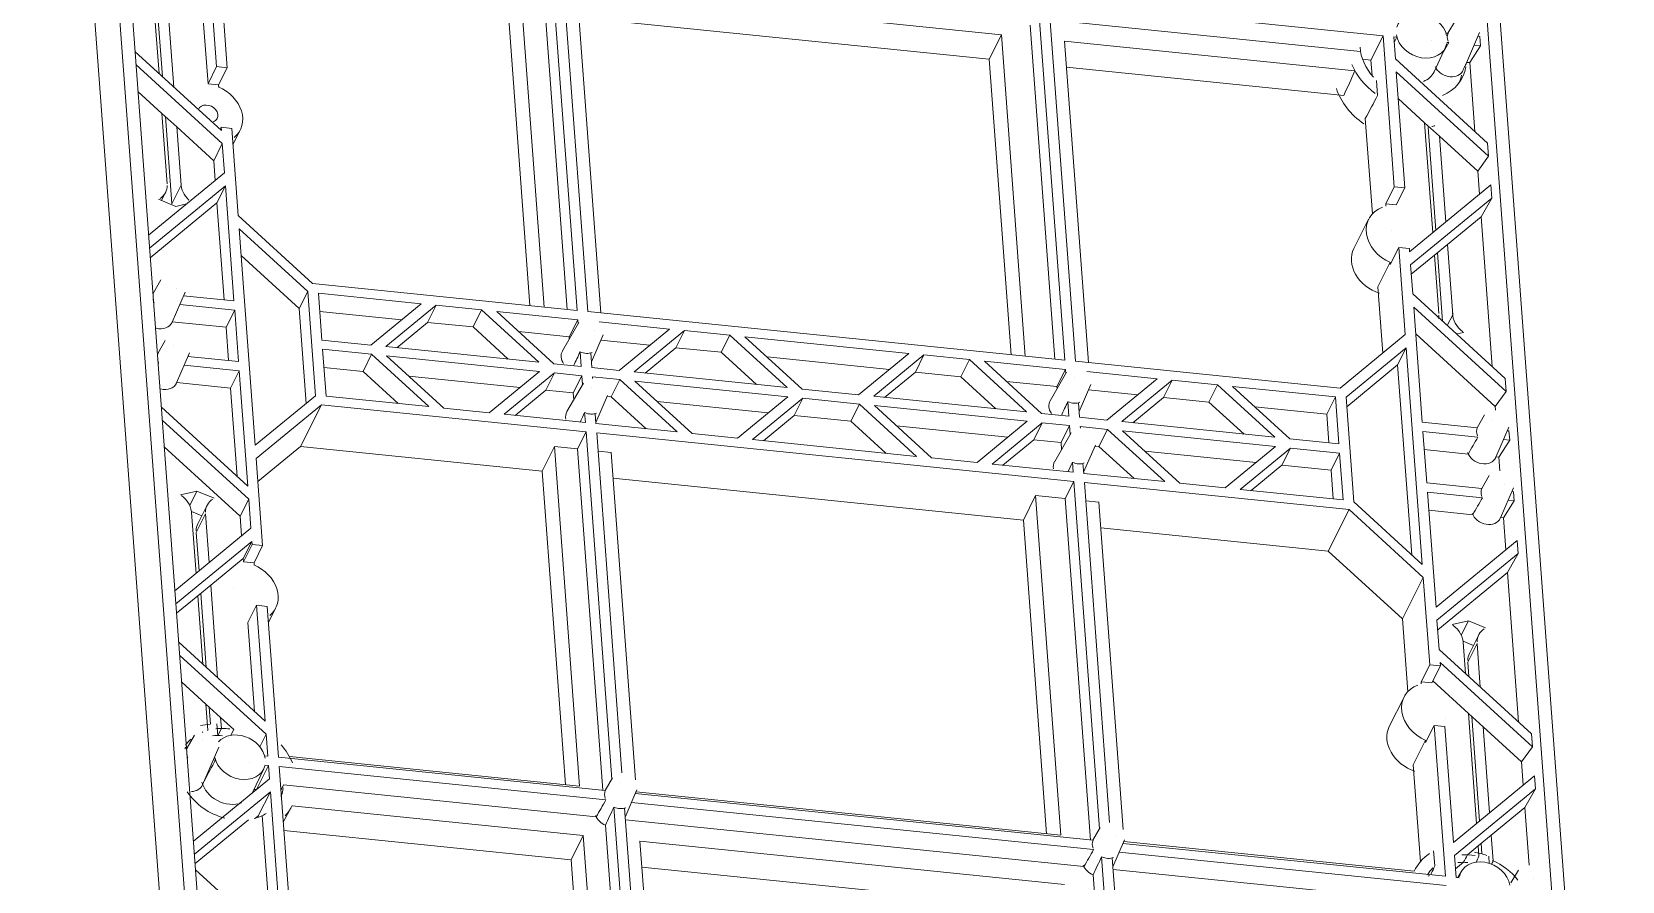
# Model space of a CAD drawing. Extents: x 4116 to 5931, y -3683 to -1260.
# Drawn here: x 4971.9 to 5147.3, y -2390.6 to -2296.9 of the extents above; entities that cross this region are included whole.
import ezdxf

# ---------------------------------------------------------------- set-up
doc = ezdxf.new("R2010")
doc.units = 0
doc.header["$MEASUREMENT"] = 0
doc.layers.add('2', color=7, linetype='Continuous', true_color=0xffffff)

msp = doc.modelspace()

# ---------------------------------------------------------------- linework, layer by layer
at = {"layer": '2', "color": 7, "linetype": 'Continuous', "lineweight": 13}
for p, q in [((4993.929, -2461.745), (4974.102, -2194.253)), ((4995.277, -2460.637), (4975.636, -2195.655)), ((4991.621, -2467.436), (4971.925, -2201.7)), ((5147.336, -2477.389), (5127.51, -2209.897)), ((5145.802, -2475.987), (5126.162, -2211.005)), ((4992.247, -2284.26), (4993.48, -2300.902)), ((4991.361, -2287.998), (4992.308, -2300.783)), ((5032.063, -2327.672), (5029.177, -2288.736)), ((5033.235, -2327.791), (5030.349, -2288.856)), ((4991.36, -2302.668), (4990.412, -2289.884)), ((5028.237, -2290.732), (5030.967, -2327.559)), ((5025.804, -2291.857), (5028.431, -2327.301)), ((5032.047, -2292.494), (5034.675, -2327.938)), ((5032.047, -2292.494), (5078.877, -2297.269)), ((4985.957, -2301.543), (4985.398, -2294.006)), ((4985.723, -2293.74), (4986.326, -2301.881)), ((4986.836, -2292.824), (4987.593, -2303.038)), ((5085.857, -2333.157), (5082.971, -2294.222)), ((5087.028, -2333.277), (5084.143, -2294.342)), ((5084.911, -2293.71), (5120.967, -2297.386)), ((5024.449, -2294.551), (5026.865, -2327.142)), ((5032.259, -2295.348), (5077.522, -2299.963)), ((5118.478, -2299.115), (5084.238, -2295.624)), ((5128.938, -2295.688), (5128.121, -2297.103)), ((5077.522, -2299.963), (5078.877, -2297.269)), ((5078.877, -2297.269), (5081.504, -2332.713)), ((5082.031, -2296.218), (5084.76, -2333.045)), ((5119.626, -2300.054), (5120.967, -2297.386)), ((5122.2, -2314.028), (5120.967, -2297.386)), ((5122.318, -2299.92), (5122.139, -2297.506)), ((5122.139, -2297.506), (5122.486, -2297.541)), ((5128.129, -2297.104), (5127.899, -2297.08)), ((5130.18, -2300.354), (5131.615, -2297.034)), ((5131.626, -2297.46), (5131.439, -2297.441)), ((5131.626, -2297.46), (5131.702, -2298.481)), ((4983.305, -2299.119), (4992.83, -2307.825)), ((5085.841, -2297.979), (5088.468, -2333.424)), ((5085.841, -2297.979), (5117.857, -2301.244)), ((5126.587, -2301.355), (5127.851, -2298.65)), ((5128.011, -2298.105), (5128.205, -2298.125)), ((5131.702, -2298.481), (5130.518, -2300.343)), ((5131.02, -2298.412), (5131.702, -2298.481)), ((4992.937, -2309.269), (4983.412, -2300.563)), ((4991.36, -2302.668), (4992.308, -2300.783)), ((4992.308, -2300.783), (4993.48, -2300.902)), ((4993.48, -2300.902), (4992.532, -2302.788)), ((5077.522, -2299.963), (5079.938, -2332.554)), ((5086.053, -2300.833), (5116.641, -2303.952)), ((5119.626, -2300.054), (5118.702, -2299.96)), ((5119.626, -2300.054), (5119.753, -2301.77)), ((5132.498, -2309.224), (5122.318, -2299.92)), ((5123.372, -2314.148), (5122.425, -2301.363)), ((5122.425, -2301.363), (5132.605, -2310.668)), ((5130.518, -2300.343), (5130.199, -2300.311)), ((5130.518, -2300.343), (5131.081, -2307.929)), ((4992.532, -2302.788), (4991.36, -2302.668)), ((4992.532, -2302.788), (4992.55, -2303.032)), ((5120.243, -2302.298), (5120.366, -2303.955)), ((4983.631, -2303.515), (4986.283, -2305.939)), ((5125.546, -2306.969), (5122.644, -2304.316)), ((4986.283, -2305.939), (4987.919, -2307.435)), ((4986.858, -2313.695), (4986.283, -2305.939)), ((4986.652, -2306.276), (4987.365, -2315.899)), ((5119.001, -2306.513), (5119.78, -2317.018)), ((4987.919, -2307.435), (4991.989, -2311.155)), ((4987.919, -2307.435), (4988.395, -2313.851)), ((4992.804, -2307.476), (4992.692, -2307.699)), ((4993.976, -2307.596), (4992.804, -2307.476)), ((4992.804, -2307.476), (4992.83, -2307.825)), ((4993.976, -2307.596), (4994.69, -2317.218)), ((4994.109, -2309.384), (4994.913, -2307.785)), ((5127.183, -2308.464), (5125.546, -2306.969)), ((5126.445, -2319.093), (5125.546, -2306.969)), ((5125.929, -2307.484), (5126.769, -2318.827)), ((4992.937, -2309.269), (4991.989, -2311.155)), ((4992.937, -2309.269), (4993.176, -2312.492)), ((5131.406, -2312.325), (5127.183, -2308.464)), ((5127.183, -2308.464), (5127.883, -2317.911)), ((5132.498, -2309.224), (5132.605, -2310.668)), ((4992.151, -2313.335), (4991.989, -2311.155)), ((5132.605, -2310.668), (5131.406, -2312.325)), ((4984.806, -2319.373), (4993.176, -2312.492)), ((5131.406, -2312.325), (5131.594, -2314.86)), ((4993.283, -2313.935), (4984.913, -2320.817)), ((4987.805, -2316.192), (4985.915, -2315.418)), ((4986.223, -2315.544), (4986.676, -2314.643)), ((4988.395, -2313.851), (4987.365, -2315.899)), ((4993.283, -2313.935), (4992.335, -2315.821)), ((4993.283, -2313.935), (4994.224, -2326.628)), ((5121.252, -2315.914), (5122.2, -2314.028)), ((5122.2, -2314.028), (5123.372, -2314.148)), ((5123.372, -2314.148), (5122.424, -2316.034)), ((5132.84, -2313.836), (5123.894, -2321.191)), ((5124.001, -2322.634), (5132.947, -2315.28)), ((5132.947, -2315.28), (5131.779, -2317.347)), ((5132.84, -2313.836), (5132.947, -2315.28)), ((4984.99, -2321.859), (4992.335, -2315.821)), ((4988.993, -2315.931), (4987.805, -2316.192)), ((4993.128, -2326.516), (4992.335, -2315.821)), ((5122.424, -2316.034), (5121.252, -2315.914)), ((5121.27, -2316.159), (5121.252, -2315.914)), ((5002.87, -2324.695), (4994.69, -2317.218)), ((4994.797, -2318.661), (4996.567, -2342.548)), ((4994.797, -2318.661), (5002.354, -2325.568)), ((5119.367, -2317.611), (5117.742, -2320.844)), ((5131.779, -2317.347), (5128.067, -2320.398)), ((5131.779, -2317.347), (5133.003, -2333.866)), ((5128.067, -2320.398), (5126.629, -2321.58)), ((5128.067, -2320.398), (5128.642, -2328.153)), ((5001.405, -2327.454), (4995.015, -2321.614)), ((5121.73, -2322.364), (5120.375, -2325.058)), ((5121.748, -2322.608), (5121.73, -2322.364)), ((5122.697, -2320.722), (5121.748, -2322.608)), ((5123.868, -2320.841), (5122.697, -2320.722)), ((5123.41, -2330.344), (5122.697, -2320.722)), ((5123.894, -2321.191), (5123.868, -2320.841)), ((5126.629, -2321.58), (5124.079, -2323.677)), ((5127.105, -2327.997), (5126.629, -2321.58)), ((5126.954, -2321.313), (5127.512, -2328.847)), ((5124.24, -2325.857), (5124.001, -2322.634)), ((4985.276, -2325.716), (4985.343, -2325.723)), ((4986.152, -2324.307), (4985.335, -2325.722)), ((4987.394, -2328.973), (4988.829, -2325.653)), ((5002.354, -2325.568), (5001.405, -2327.454)), ((5003.208, -2337.089), (5002.354, -2325.568)), ((5002.87, -2324.695), (5032.063, -2327.672)), ((5003.532, -2325.775), (5003.915, -2330.938)), ((5003.532, -2325.775), (5014.874, -2326.932)), ((5120.375, -2325.058), (5120.919, -2332.392)), ((5134.421, -2335.162), (5124.24, -2325.857)), ((4985.419, -2326.743), (4985.352, -2326.736)), ((4994.3, -2327.649), (4988.234, -2327.03)), ((4988.653, -2326.06), (4994.224, -2326.628)), ((4994.3, -2327.649), (4993.351, -2329.535)), ((4994.3, -2327.649), (4994.72, -2333.322)), ((5001.405, -2327.454), (5002.182, -2337.932)), ((5009.33, -2331.49), (5014.874, -2326.932)), ((5016.532, -2327.101), (5010.987, -2331.659)), ((5015.583, -2328.987), (5016.532, -2327.101)), ((5016.532, -2327.101), (5021.541, -2327.612)), ((5020.592, -2329.498), (5021.541, -2327.612)), ((5027.85, -2333.379), (5021.541, -2327.612)), ((5125.288, -2339.994), (5124.347, -2327.301)), ((5124.347, -2327.301), (5134.528, -2336.605)), ((4987.413, -2328.929), (4993.351, -2329.535)), ((5012.729, -2328.696), (5003.68, -2327.773)), ((5015.583, -2328.987), (5012.185, -2331.781)), ((5020.592, -2329.498), (5015.583, -2328.987)), ((5023.198, -2327.781), (5029.508, -2333.548)), ((5023.198, -2327.781), (5032.139, -2328.693)), ((5032.261, -2329.009), (5030.451, -2332.141)), ((5031.19, -2330.579), (5032.139, -2328.693)), ((5032.173, -2329.16), (5032.139, -2328.693)), ((5033.235, -2327.791), (5085.857, -2333.157)), ((5034.513, -2328.935), (5042.251, -2329.724)), ((5128.642, -2328.153), (5128.047, -2329.337)), ((4986.648, -2331), (4985.831, -2332.415)), ((4993.624, -2333.21), (4993.351, -2329.535)), ((5009.33, -2331.49), (5003.915, -2330.938)), ((5020.592, -2329.498), (5024.46, -2333.033)), ((5031.19, -2330.579), (5025.64, -2330.013)), ((5031.19, -2330.579), (5031.209, -2330.829)), ((5033.646, -2333.343), (5034.938, -2330.355)), ((5040.106, -2331.488), (5034.687, -2330.935)), ((5042.251, -2329.724), (5036.707, -2334.282)), ((5038.364, -2334.451), (5043.909, -2329.893)), ((5043.909, -2329.893), (5042.96, -2331.779)), ((5043.909, -2329.893), (5048.918, -2330.404)), ((5048.918, -2330.404), (5047.97, -2332.29)), ((5048.918, -2330.404), (5055.227, -2336.171)), ((5056.885, -2336.34), (5050.575, -2330.573)), ((5050.575, -2330.573), (5068.668, -2332.418)), ((5123.41, -2330.344), (5116.221, -2336.254)), ((5133.329, -2338.263), (5124.566, -2330.254)), ((5129.857, -2330.097), (5129.069, -2330.27)), ((4985.839, -2332.416), (4985.772, -2332.409)), ((4987.89, -2335.667), (4989.325, -2332.347)), ((4994.72, -2333.322), (4989.149, -2332.754)), ((5003.99, -2331.959), (5004.373, -2337.121)), ((5003.99, -2331.959), (5009.406, -2332.511)), ((5008.457, -2334.397), (5009.406, -2332.511)), ((5009.406, -2332.511), (5015.715, -2338.278)), ((5027.85, -2333.379), (5010.987, -2331.659)), ((5017.372, -2338.447), (5011.063, -2332.68)), ((5011.063, -2332.68), (5027.926, -2334.4)), ((5032.521, -2333.855), (5032.402, -2332.245)), ((5033.693, -2333.975), (5033.574, -2332.364)), ((5042.96, -2331.779), (5039.562, -2334.573)), ((5047.97, -2332.29), (5042.96, -2331.779)), ((5047.97, -2332.29), (5051.837, -2335.825)), ((5066.522, -2334.182), (5053.017, -2332.804)), ((5063.123, -2336.976), (5068.668, -2332.418)), ((5070.325, -2332.587), (5064.781, -2337.145)), ((5069.377, -2334.473), (5070.325, -2332.587)), ((5070.325, -2332.587), (5075.334, -2333.098)), ((5116.876, -2337.247), (5123.517, -2331.788)), ((5123.517, -2331.788), (5122.568, -2333.674)), ((5123.517, -2331.788), (5125.287, -2355.675)), ((4985.848, -2333.43), (4985.915, -2333.437)), ((4988.73, -2333.724), (4994.796, -2334.343)), ((4994.796, -2334.343), (4993.847, -2336.228)), ((4994.796, -2334.343), (4995.737, -2347.035)), ((5004.139, -2333.956), (5008.457, -2334.397)), ((5012.325, -2337.932), (5008.457, -2334.397)), ((5027.926, -2334.4), (5022.382, -2338.958)), ((5024.039, -2339.127), (5029.583, -2334.569)), ((5028.635, -2336.454), (5029.583, -2334.569)), ((5032.521, -2333.855), (5029.508, -2333.548)), ((5029.583, -2334.569), (5032.597, -2334.876)), ((5036.707, -2334.282), (5033.693, -2333.975)), ((5055.227, -2336.171), (5038.364, -2334.451)), ((5069.377, -2334.473), (5065.978, -2337.267)), ((5074.386, -2334.983), (5069.377, -2334.473)), ((5074.386, -2334.983), (5075.334, -2333.098)), ((5081.644, -2338.864), (5075.334, -2333.098)), ((5076.992, -2333.267), (5083.301, -2339.033)), ((5076.992, -2333.267), (5085.932, -2334.178)), ((5086.054, -2334.494), (5084.245, -2337.627)), ((5084.984, -2336.064), (5085.932, -2334.178)), ((5085.967, -2334.645), (5085.932, -2334.178)), ((5087.028, -2333.277), (5116.221, -2336.254)), ((5088.307, -2334.42), (5096.045, -2335.21)), ((5122.568, -2333.674), (5116.954, -2338.29)), ((5124.12, -2354.608), (5122.568, -2333.674)), ((4993.847, -2336.228), (4987.909, -2335.623)), ((4994.569, -2345.969), (4993.847, -2336.228)), ((5013.505, -2334.911), (5025.78, -2336.163)), ((5025.236, -2339.249), (5028.635, -2336.454)), ((5028.635, -2336.454), (5031.649, -2336.762)), ((5032.757, -2335.702), (5030.948, -2338.835)), ((5032.597, -2334.876), (5031.649, -2336.762)), ((5032.669, -2335.853), (5032.597, -2334.876)), ((5033.781, -2335.162), (5033.769, -2334.995)), ((5033.769, -2334.995), (5036.783, -2335.303)), ((5036.783, -2335.303), (5035.834, -2337.189)), ((5043.092, -2341.07), (5036.783, -2335.303)), ((5038.44, -2335.472), (5044.75, -2341.239)), ((5038.44, -2335.472), (5055.303, -2337.191)), ((5063.123, -2336.976), (5056.885, -2336.34)), ((5074.386, -2334.983), (5078.254, -2338.519)), ((5084.984, -2336.064), (5079.433, -2335.498)), ((5084.984, -2336.064), (5085.003, -2336.315)), ((5087.44, -2338.828), (5088.731, -2335.841)), ((5093.899, -2336.973), (5088.481, -2336.421)), ((5096.045, -2335.21), (5090.5, -2339.768)), ((5092.158, -2339.937), (5097.702, -2335.379)), ((5097.702, -2335.379), (5096.754, -2337.264)), ((5097.702, -2335.379), (5102.711, -2335.889)), ((5102.711, -2335.889), (5101.763, -2337.775)), ((5102.711, -2335.889), (5109.021, -2341.656)), ((5110.678, -2341.825), (5104.369, -2336.058)), ((5104.369, -2336.058), (5115.711, -2337.215)), ((5134.421, -2335.162), (5134.528, -2336.605)), ((5003.208, -2337.089), (4996.567, -2342.548)), ((4996.674, -2343.992), (5003.863, -2338.082)), ((5003.863, -2338.082), (5001.56, -2342.662)), ((5003.863, -2338.082), (5033.055, -2341.059)), ((5004.373, -2337.121), (5015.715, -2338.278)), ((5031.649, -2336.762), (5031.705, -2337.523)), ((5034.143, -2340.036), (5035.434, -2337.049)), ((5035.393, -2337.144), (5035.834, -2337.189)), ((5039.702, -2340.724), (5035.834, -2337.189)), ((5040.882, -2337.703), (5053.157, -2338.955)), ((5049.759, -2341.749), (5055.303, -2337.191)), ((5056.96, -2337.36), (5051.416, -2341.918)), ((5056.96, -2337.36), (5056.012, -2339.246)), ((5056.96, -2337.36), (5063.199, -2337.997)), ((5062.251, -2339.882), (5063.199, -2337.997)), ((5063.199, -2337.997), (5069.509, -2343.763)), ((5081.644, -2338.864), (5064.781, -2337.145)), ((5071.166, -2343.932), (5064.856, -2338.166)), ((5064.856, -2338.166), (5081.719, -2339.885)), ((5086.315, -2339.341), (5086.195, -2337.73)), ((5087.487, -2339.46), (5087.367, -2337.85)), ((5096.754, -2337.264), (5093.355, -2340.059)), ((5101.763, -2337.775), (5096.754, -2337.264)), ((5101.763, -2337.775), (5105.631, -2341.31)), ((5114.762, -2339.101), (5115.711, -2337.215)), ((5115.711, -2337.215), (5116.093, -2342.377)), ((5117.73, -2348.768), (5116.876, -2337.247)), ((5134.528, -2336.605), (5133.329, -2338.263)), ((4995.737, -2347.035), (4986.211, -2338.329)), ((4986.318, -2339.773), (4995.844, -2348.479)), ((5017.372, -2338.447), (5022.382, -2338.958)), ((5024.039, -2339.127), (5032.98, -2340.038)), ((5032.98, -2340.038), (5032.898, -2338.938)), ((5034.152, -2340.158), (5034.07, -2339.058)), ((5052.613, -2342.04), (5056.012, -2339.246)), ((5056.012, -2339.246), (5062.251, -2339.882)), ((5066.119, -2343.418), (5062.251, -2339.882)), ((5081.719, -2339.885), (5076.175, -2344.443)), ((5086.315, -2339.341), (5083.301, -2339.033)), ((5090.5, -2339.768), (5087.487, -2339.46)), ((5109.021, -2341.656), (5092.158, -2339.937)), ((5114.762, -2339.101), (5106.81, -2338.29)), ((5114.997, -2342.266), (5114.762, -2339.101)), ((5132.163, -2339.196), (5131.346, -2340.611)), ((5133.329, -2338.263), (5133.359, -2338.662)), ((5032.107, -2342.945), (5033.055, -2341.059)), ((5035.894, -2379.361), (5033.055, -2341.059)), ((5034.152, -2340.158), (5043.092, -2341.07)), ((5037.006, -2378.67), (5034.227, -2341.179)), ((5034.227, -2341.179), (5086.849, -2346.545)), ((5044.75, -2341.239), (5049.759, -2341.749)), ((5067.298, -2340.397), (5079.574, -2341.649)), ((5077.833, -2344.612), (5083.377, -2340.054)), ((5082.429, -2341.94), (5083.377, -2340.054)), ((5083.377, -2340.054), (5086.39, -2340.361)), ((5086.55, -2341.188), (5084.741, -2344.32)), ((5086.39, -2340.361), (5085.442, -2342.247)), ((5086.463, -2341.339), (5086.39, -2340.361)), ((5087.575, -2340.647), (5087.562, -2340.481)), ((5087.562, -2340.481), (5090.576, -2340.788)), ((5090.576, -2340.788), (5089.628, -2342.674)), ((5096.886, -2346.555), (5090.576, -2340.788)), ((5092.233, -2340.957), (5098.543, -2346.724)), ((5092.233, -2340.957), (5109.096, -2342.677)), ((5131.354, -2340.612), (5125.288, -2339.994)), ((5125.784, -2346.687), (5125.364, -2341.014)), ((5125.364, -2341.014), (5131.429, -2341.633)), ((5133.405, -2343.863), (5134.84, -2340.543)), ((5134.851, -2340.969), (5134.664, -2340.95)), ((5134.851, -2340.969), (5134.927, -2341.989)), ((4994.895, -2350.365), (4986.537, -2342.725)), ((5001.56, -2342.662), (4996.862, -2346.524)), ((5001.56, -2342.662), (5028.216, -2345.381)), ((5029.571, -2342.686), (5028.216, -2345.381)), ((5032.107, -2342.945), (5029.571, -2342.686)), ((5029.571, -2342.686), (5032.346, -2380.129)), ((5032.107, -2342.945), (5034.898, -2380.598)), ((5035.815, -2343.323), (5034.375, -2343.176)), ((5035.815, -2343.323), (5038.491, -2379.424)), ((5051.416, -2341.918), (5069.509, -2343.763)), ((5079.03, -2344.734), (5082.429, -2341.94)), ((5082.429, -2341.94), (5085.442, -2342.247)), ((5085.442, -2342.247), (5085.499, -2343.009)), ((5087.936, -2345.522), (5089.228, -2342.534)), ((5089.187, -2342.629), (5089.628, -2342.674)), ((5093.496, -2346.209), (5089.628, -2342.674)), ((5094.675, -2343.189), (5106.951, -2344.441)), ((5103.552, -2347.235), (5109.096, -2342.677)), ((5110.754, -2342.846), (5105.21, -2347.404)), ((5110.754, -2342.846), (5109.806, -2344.732)), ((5116.093, -2342.377), (5110.678, -2341.825)), ((5110.754, -2342.846), (5116.169, -2343.398)), ((5115.221, -2345.284), (5116.169, -2343.398)), ((5116.169, -2343.398), (5116.552, -2348.561)), ((5130.355, -2343.506), (5125.512, -2343.012)), ((5134.927, -2341.989), (5133.743, -2343.851)), ((5134.245, -2341.92), (5134.927, -2341.989)), ((4997.387, -2353.614), (4996.674, -2343.992)), ((5071.166, -2343.932), (5076.175, -2344.443)), ((5077.833, -2344.612), (5086.773, -2345.524)), ((5086.773, -2345.524), (5086.692, -2344.424)), ((5087.945, -2345.643), (5087.864, -2344.544)), ((5106.407, -2347.526), (5109.806, -2344.732)), ((5109.806, -2344.732), (5115.221, -2345.284)), ((5133.743, -2343.851), (5133.424, -2343.819)), ((5133.743, -2343.851), (5133.855, -2345.355)), ((5030.78, -2379.968), (5028.216, -2345.381)), ((5036.027, -2346.177), (5081.289, -2350.793)), ((5085.901, -2348.431), (5086.849, -2346.545)), ((5089.688, -2384.847), (5086.849, -2346.545)), ((5087.945, -2345.643), (5096.886, -2346.555)), ((5090.8, -2384.155), (5088.021, -2346.664)), ((5088.021, -2346.664), (5117.213, -2349.641)), ((5098.543, -2346.724), (5103.552, -2347.235)), ((5115.455, -2348.449), (5115.221, -2345.284)), ((5125.784, -2346.687), (5131.85, -2347.306)), ((5132.659, -2345.89), (5131.842, -2347.305)), ((4988.331, -2348.011), (4990.134, -2347.614)), ((4990.134, -2347.614), (4989.342, -2349.189)), ((4990.134, -2347.614), (4992.025, -2348.388)), ((4995.844, -2348.479), (4994.895, -2350.365)), ((4995.844, -2348.479), (4996.082, -2351.702)), ((5081.289, -2350.793), (5082.644, -2348.099)), ((5085.901, -2348.431), (5082.644, -2348.099)), ((5082.644, -2348.099), (5085.419, -2385.541)), ((5085.901, -2348.431), (5088.691, -2386.084)), ((5089.608, -2348.809), (5088.169, -2348.662)), ((5105.21, -2347.404), (5116.552, -2348.561)), ((5126.801, -2360.401), (5125.86, -2347.708)), ((5131.926, -2348.326), (5125.86, -2347.708)), ((5133.901, -2350.556), (5135.336, -2347.236)), ((5135.423, -2348.683), (5134.239, -2350.545)), ((5135.423, -2348.683), (5134.741, -2348.614)), ((5135.16, -2347.643), (5135.347, -2347.662)), ((5135.347, -2347.662), (5135.423, -2348.683)), ((4990.687, -2350.309), (4989.533, -2349.837)), ((4990.043, -2356.667), (4989.545, -2349.955)), ((4991.082, -2350.111), (4990.053, -2352.159)), ((4991.264, -2349.163), (4990.234, -2351.21)), ((4991.082, -2350.111), (4991.481, -2355.485)), ((4995.057, -2352.545), (4994.895, -2350.365)), ((5089.608, -2348.809), (5092.284, -2384.91)), ((5114.91, -2354.221), (5117.213, -2349.641)), ((5117.213, -2349.641), (5125.394, -2357.118)), ((5125.287, -2355.675), (5117.73, -2348.768)), ((5126.008, -2349.706), (5130.851, -2350.199)), ((5133.92, -2350.512), (5134.239, -2350.545)), ((4996.082, -2351.702), (4987.712, -2358.583)), ((4990.053, -2352.159), (4990.367, -2356.401)), ((5083.853, -2385.381), (5081.289, -2350.793)), ((5089.82, -2351.663), (5114.91, -2354.221)), ((5134.239, -2350.545), (5134.501, -2354.07)), ((4987.819, -2360.026), (4996.189, -2353.145)), ((4996.189, -2353.145), (4995.241, -2355.031)), ((4995.267, -2355.38), (4996.215, -2353.495)), ((4996.189, -2353.145), (4996.215, -2353.495)), ((4996.215, -2353.495), (4997.387, -2353.614)), ((4997.387, -2353.614), (4996.439, -2355.5)), ((5126.801, -2360.401), (5135.746, -2353.046)), ((5135.746, -2353.046), (5135.853, -2354.49)), ((4995.241, -2355.031), (4991.665, -2357.971)), ((4995.267, -2355.38), (4995.241, -2355.031)), ((4996.439, -2355.5), (4995.267, -2355.38)), ((4996.457, -2355.744), (4996.439, -2355.5)), ((5123.091, -2361.698), (5114.91, -2354.221)), ((5135.853, -2354.49), (5126.908, -2361.844)), ((5135.853, -2354.49), (5134.685, -2356.557)), ((5125.394, -2357.118), (5123.091, -2361.698)), ((5125.394, -2357.118), (5126.107, -2366.74)), ((5126.985, -2362.887), (5134.685, -2356.557)), ((5134.685, -2356.557), (5135.909, -2373.076)), ((4990.227, -2359.153), (4987.897, -2361.069)), ((4991.665, -2357.971), (4990.227, -2359.153)), ((4990.786, -2366.691), (4990.227, -2359.153)), ((4990.551, -2358.887), (4991.155, -2367.028)), ((4991.665, -2357.971), (4992.422, -2368.186)), ((4996.711, -2360.188), (4995.763, -2362.074)), ((4997.883, -2360.308), (4996.711, -2360.188)), ((4996.711, -2360.188), (4997.659, -2372.973)), ((4999.117, -2376.95), (4997.883, -2360.308)), ((4998.016, -2362.096), (4998.82, -2360.497)), ((4996.492, -2371.906), (4995.763, -2362.074)), ((5123.091, -2361.698), (5123.687, -2369.73)), ((5127.146, -2365.067), (5126.908, -2361.844)), ((5128.578, -2362.313), (5130.382, -2361.916)), ((5130.382, -2361.916), (5129.59, -2363.491)), ((5130.382, -2361.916), (5132.272, -2362.69)), ((4997.659, -2372.973), (4988.134, -2364.267)), ((5129.78, -2364.138), (5130.935, -2364.611)), ((5130.049, -2367.72), (5129.793, -2364.256)), ((5130.3, -2366.461), (5131.33, -2364.413)), ((5131.511, -2363.465), (5130.481, -2365.512)), ((5131.33, -2364.413), (5131.686, -2369.216)), ((4988.241, -2365.711), (4997.766, -2374.417)), ((5127.146, -2365.067), (5137.327, -2374.372)), ((5125.159, -2368.626), (5126.107, -2366.74)), ((5126.107, -2366.74), (5127.279, -2366.86)), ((5127.279, -2366.86), (5126.331, -2368.746)), ((5127.279, -2366.86), (5127.253, -2366.511)), ((5137.434, -2375.815), (5127.253, -2366.511)), ((5130.3, -2366.461), (5130.418, -2368.058)), ((4991.112, -2371.087), (4988.459, -2368.663)), ((5126.331, -2368.746), (5125.159, -2368.626)), ((5125.159, -2368.626), (5125.177, -2368.871)), ((5126.443, -2368.523), (5130.375, -2372.117)), ((4991.326, -2373.977), (4991.112, -2371.087)), ((4992.748, -2372.582), (4991.112, -2371.087)), ((4991.481, -2371.424), (4991.619, -2373.295)), ((5123.274, -2370.323), (5121.649, -2373.556)), ((4992.443, -2374.556), (4992.348, -2373.274)), ((4992.748, -2372.582), (4992.836, -2373.775)), ((4994.197, -2373.907), (4992.748, -2372.582)), ((5130.375, -2372.117), (5132.011, -2373.612)), ((5131.274, -2384.241), (5130.375, -2372.117)), ((5130.744, -2372.454), (5131.598, -2383.974)), ((4989.873, -2374.509), (4989.056, -2375.924)), ((4991.326, -2373.977), (4991.308, -2374.012)), ((4992.836, -2373.775), (4992.443, -2374.556)), ((4993.886, -2374.526), (4994.197, -2373.907)), ((4997.766, -2374.417), (4997.073, -2375.794)), ((4997.766, -2374.417), (4997.945, -2376.83)), ((5125.637, -2375.076), (5124.283, -2377.77)), ((5125.637, -2375.076), (5125.655, -2375.32)), ((5126.604, -2373.434), (5125.655, -2375.32)), ((5127.775, -2373.554), (5126.604, -2373.434)), ((5126.604, -2373.434), (5127.837, -2390.076)), ((5128.723, -2386.338), (5127.775, -2373.554)), ((5132.011, -2373.612), (5136.235, -2377.473)), ((5132.011, -2373.612), (5132.712, -2383.059)), ((5137.327, -2374.372), (5137.434, -2375.815)), ((4989.064, -2375.924), (4988.997, -2375.918)), ((4990.768, -2379.978), (4992.55, -2375.855)), ((4997.945, -2376.83), (4997.597, -2376.795)), ((5137.434, -2375.815), (5136.235, -2377.473)), ((4989.073, -2376.938), (4989.139, -2376.945)), ((4991.955, -2377.232), (4992.184, -2377.256)), ((4996.279, -2380.834), (4997.502, -2378.215)), ((4998.021, -2377.851), (4996.691, -2380.495)), ((4997.637, -2377.812), (4998.021, -2377.851)), ((4998.021, -2377.851), (4998.129, -2379.313)), ((4999.117, -2376.95), (5035.173, -2380.626)), ((5002.094, -2417.111), (4999.193, -2377.97)), ((4999.193, -2377.97), (5035.248, -2381.647)), ((5032.346, -2380.129), (5000.33, -2376.864)), ((5124.283, -2377.77), (5125.076, -2388.474)), ((5136.235, -2377.473), (5136.423, -2380.008)), ((4998.129, -2379.313), (4989.759, -2386.194)), ((4999.695, -2380.004), (4999.388, -2380.613)), ((5034.174, -2383.52), (4999.695, -2380.004)), ((5035.982, -2379.211), (5035.164, -2380.626)), ((5128.723, -2386.338), (5137.669, -2378.984)), ((5137.669, -2378.984), (5137.776, -2380.428)), ((4989.866, -2387.638), (4998.236, -2380.756)), ((4996.438, -2380.494), (4996.665, -2380.517)), ((4998.236, -2380.756), (4996.895, -2383.424)), ((4998.236, -2380.756), (4999.52, -2398.074)), ((5037.367, -2383.545), (5038.659, -2380.557)), ((5038.064, -2381.934), (5089.042, -2387.133)), ((5038.483, -2380.964), (5088.966, -2386.112)), ((5038.587, -2380.723), (5038.59, -2380.765)), ((5085.419, -2385.541), (5038.59, -2380.765)), ((5137.776, -2380.428), (5128.83, -2387.782)), ((5137.776, -2380.428), (5136.607, -2382.494)), ((4995.836, -2383.836), (4989.943, -2388.68)), ((4996.592, -2383.672), (4996.895, -2383.424)), ((4996.906, -2383.57), (4996.895, -2383.424)), ((4998.352, -2397.007), (4997.343, -2383.388)), ((4999.647, -2384.1), (5000.584, -2382.422)), ((5032.749, -2385.567), (5000.653, -2382.294)), ((5038.871, -2419.523), (5036.123, -2382.447)), ((5039.983, -2418.831), (5037.295, -2382.566)), ((5132.896, -2385.546), (5136.607, -2382.494)), ((5136.607, -2382.494), (5137.08, -2388.863)), ((4999.716, -2385.031), (5031.395, -2388.261)), ((5031.395, -2388.261), (5032.749, -2385.567)), ((5032.749, -2385.567), (5035.323, -2420.29)), ((5035.183, -2384.443), (5037.875, -2420.76)), ((5087.967, -2389.006), (5037.391, -2383.848)), ((5089.775, -2384.696), (5088.958, -2386.111)), ((5131.458, -2386.728), (5132.896, -2385.546)), ((5132.896, -2385.546), (5133.105, -2388.369)), ((5038.993, -2386.204), (5041.468, -2419.586)), ((5085.822, -2390.979), (5038.993, -2386.204)), ((5091.161, -2389.03), (5092.452, -2386.043)), ((5092.277, -2386.45), (5127.837, -2390.076)), ((5092.381, -2386.209), (5092.384, -2386.251)), ((5124.4, -2389.516), (5092.384, -2386.251)), ((5126.664, -2388.936), (5126.542, -2387.28)), ((5130.26, -2387.713), (5131.458, -2386.728)), ((5131.542, -2387.857), (5131.458, -2386.728)), ((5131.782, -2386.461), (5131.868, -2387.609)), ((5033.757, -2420.13), (5031.395, -2388.261)), ((5039.205, -2389.058), (5084.468, -2393.674)), ((5092.665, -2425.009), (5089.916, -2387.932)), ((5093.776, -2424.317), (5091.088, -2388.052)), ((5091.857, -2387.42), (5127.913, -2391.097)), ((5129.009, -2390.195), (5128.83, -2387.782)), ((5129.816, -2388.536), (5128.939, -2389.257)), ((5132.616, -2387.857), (5132.675, -2388.653)), ((4999.52, -2398.074), (4989.994, -2389.368)), ((5088.976, -2389.928), (5091.668, -2426.245)), ((5125.441, -2392.827), (5091.184, -2389.334)), ((5126.276, -2389.78), (5126.286, -2389.918)), ((5129.009, -2390.195), (5129.356, -2390.231)), ((5129.564, -2389.589), (5129.225, -2390.218)), ((5135.884, -2389.398), (5135.067, -2390.813))]:
    msp.add_line(p, q, dxfattribs=at)
for centre, major_axis, start_param, end_param in [((5125.216, -2297.386), (-2.611, 1.313), 3.7207758, 6.4475775), ((5125.216, -2297.386), (-2.611, 1.313), 0.5228652, 3.3556623), ((5129.574, -2297.758), (1.418, -0.713), 3.1826489, 3.869148), ((5130.252, -2296.411), (1.34, -0.674), 0, 6.2831855), ((5124.267, -2299.272), (-5.434, 2.733), 0.4389153, 1.1107532), ((5125.216, -2297.386), (1.117, -0.562), 0, 6.2831855), ((5124.267, -2299.272), (6.763, -3.401), 3.9060006, 4.4836512), ((5123.875, -2300.053), (2.689, -1.352), 5.6552095, 6.3015957), ((5128.233, -2300.425), (1.573, -0.791), 3.950629, 6.1273508), ((5124.267, -2299.272), (-5.434, 2.733), 2.5405216, 3.4027917), ((5128.626, -2299.644), (-1.527, 0.768), 3.0924394, 3.1784539), ((4991.339, -2305.988), (3.574, -1.797), 5.9548512, 7.931036), ((5123.875, -2300.053), (5.389, -2.71), 0.0355269, 0.2298409), ((5122.642, -2302.505), (-6.623, 3.33), 0.6749849, 1.3894838), ((4991.339, -2305.988), (1.027, -0.517), 0, 3.1766002), ((4991.339, -2305.988), (1.027, -0.517), 5.6700106, 6.2831855), ((5123.238, -2301.319), (6.674, -3.356), 5.5395937, 5.5898256), ((4990.988, -2314.116), (-2.412, 1.213), 0.3642741, 1.2152749), ((4984.264, -2313.43), (-2.412, 1.213), 2.7296596, 3.5058668), ((4989.959, -2316.163), (2.412, -1.213), 3.5058668, 3.5508463), ((5122.941, -2319.408), (-3.574, 1.797), 5.6532226, 7.931036), ((5122.941, -2319.408), (-1.027, 0.517), 0, 6.2831855), ((5121.315, -2322.641), (3.574, -1.797), 3.1416662, 4.8970971), ((4986.788, -2326.376), (1.418, -0.713), 3.1826489, 3.2921519), ((4987.466, -2325.029), (-1.34, 0.674), 0, 6.2831855), ((4987.466, -2325.029), (0.402, -0.202), 0, 6.2831855), ((4986.788, -2326.376), (1.418, -0.713), 3.7368104, 3.869148), ((4985.84, -2328.262), (1.527, -0.768), 4.9780073, 6.3200297), ((5033.574, -2329.731), (-1.34, 0.674), 0, 6.2831855), ((5124.511, -2327.732), (-2.412, 1.213), 3.3330538, 3.5058668), ((5131.236, -2328.418), (-2.412, 1.213), 0.3642741, 1.3491396), ((5033.574, -2329.731), (0.402, -0.202), 0, 6.2831855), ((4987.284, -2333.07), (1.418, -0.713), 3.1826489, 3.2921519), ((4987.962, -2331.723), (-0.402, 0.202), 0, 6.2831855), ((4987.962, -2331.723), (1.34, -0.674), 0, 6.2831855), ((5031.949, -2332.964), (1.527, -0.768), 3.1047382, 4.1136823), ((5032.897, -2331.078), (1.418, -0.713), 4.7768636, 5.6628113), ((4987.284, -2333.07), (1.418, -0.713), 3.7368104, 3.869148), ((4986.336, -2334.956), (-1.527, 0.768), 1.8364148, 3.1784372), ((5034.071, -2336.425), (-0.402, 0.202), 0, 6.2831855), ((5087.368, -2335.217), (-0.402, 0.202), 0, 6.2831855), ((5087.368, -2335.217), (1.34, -0.674), 0, 6.2831855), ((5034.071, -2336.425), (1.34, -0.674), 0, 6.2831855), ((5085.742, -2338.45), (-1.527, 0.768), 6.2463312, 7.2552748), ((5086.691, -2336.564), (1.418, -0.713), 4.7768636, 5.6628113), ((5032.445, -2339.658), (-1.527, 0.768), 6.2463312, 6.8537154), ((5033.393, -2337.772), (1.418, -0.713), 4.7768636, 5.6628113), ((5133.477, -2339.919), (-0.402, 0.202), 0, 6.2831855), ((5087.864, -2341.911), (-1.34, 0.674), 0, 6.2831855), ((5132.799, -2341.266), (1.418, -0.713), 3.1826489, 3.869148), ((5133.477, -2339.919), (1.34, -0.674), 0, 6.2831855), ((5087.864, -2341.911), (0.402, -0.202), 0, 6.2831855), ((5131.851, -2343.152), (-1.527, 0.768), 0.6981882, 3.1784368), ((5086.238, -2345.144), (1.527, -0.768), 3.1047382, 3.7121224), ((5087.187, -2343.258), (1.418, -0.713), 4.7768636, 5.6628113), ((5133.973, -2346.613), (-1.34, 0.674), 0, 6.2831855), ((5133.973, -2346.613), (0.402, -0.202), 0, 6.2831855), ((4986.952, -2349.69), (-2.412, 1.213), 3.5058668, 4.4907322), ((4993.676, -2350.376), (-2.412, 1.213), 5.8712521, 6.6474595), ((5133.295, -2347.96), (1.418, -0.713), 3.1826489, 3.869148), ((5132.347, -2349.846), (1.527, -0.768), 3.8397808, 6.3200293), ((4992.646, -2352.423), (2.412, -1.213), 3.1415923, 3.5058668), ((4995.246, -2358.7), (-3.574, 1.797), 2.8132586, 4.789443), ((4995.246, -2358.7), (-1.027, 0.517), 0, 6.2831855), ((5127.199, -2363.992), (-2.412, 1.213), 3.5058668, 4.4907322), ((5133.923, -2364.678), (-2.412, 1.213), 5.8712521, 6.6474595), ((5132.894, -2366.725), (-2.412, 1.213), 6.283185, 6.6474595), ((5126.848, -2372.12), (3.574, -1.797), 2.5116301, 4.789443), ((4993.526, -2379.618), (6.729, -3.384), 2.2202666, 2.3800604), ((5126.848, -2372.12), (1.027, -0.517), 0, 6.2831855), ((4993.919, -2378.836), (5.368, -2.699), 2.8310168, 3.0128536), ((4993.919, -2378.836), (5.368, -2.699), 2.5269284, 2.5411305), ((4991.187, -2375.231), (-0.402, 0.202), 0, 6.2831855), ((4993.526, -2379.618), (5.368, -2.699), 2.0489731, 2.2474501), ((4993.919, -2378.836), (5.368, -2.699), 1.9803518, 2.2474501), ((4994.867, -2376.95), (-2.611, 1.313), 3.6644576, 6.0843062), ((5125.223, -2375.353), (-3.574, 1.797), 0.0000736, 1.7555043), ((4993.526, -2379.618), (5.368, -2.699), 2.8532379, 2.9098098), ((4990.509, -2376.578), (1.418, -0.713), 3.7368104, 3.869148), ((4990.509, -2376.578), (1.418, -0.713), 3.1826489, 3.2921519), ((4991.187, -2375.231), (1.34, -0.674), 0, 6.2831855), ((4993.919, -2378.836), (6.763, -3.401), 0.7644078, 1.098883), ((4994.867, -2376.95), (-2.611, 1.313), 0.5791833, 3.3059845), ((4994.867, -2376.95), (1.117, -0.562), 0, 6.2831855), ((4989.168, -2379.246), (-1.573, 0.791), 2.161428, 3.1873107), ((4993.526, -2379.618), (2.689, -1.352), 3.7324367, 5.6539016), ((4993.919, -2378.836), (5.368, -2.699), 0.0595998, 0.2663747), ((5037.295, -2379.933), (-0.402, 0.202), 0, 6.2831855), ((4993.919, -2378.836), (5.368, -2.699), 4.0919075, 4.9731984), ((5036.618, -2381.28), (1.418, -0.713), 3.1826489, 3.869148), ((5037.295, -2379.933), (1.34, -0.674), 0, 6.2831855), ((4993.919, -2378.836), (5.368, -2.699), 5.5445151, 5.8232031), ((4993.919, -2378.836), (6.763, -3.401), 6.0475502, 6.2747025), ((5035.67, -2383.166), (-1.527, 0.768), 0.6981882, 1.6722642), ((5036.618, -2381.28), (1.418, -0.713), 4.7768636, 5.6628113), ((5091.089, -2385.419), (-1.34, 0.674), 0, 6.2831855), ((5090.412, -2386.766), (1.418, -0.713), 3.1826489, 3.869148), ((5091.089, -2385.419), (0.402, -0.202), 0, 6.2831855), ((5089.463, -2388.652), (1.527, -0.768), 3.8397808, 4.8138571), ((5090.412, -2386.766), (1.418, -0.713), 4.7768636, 5.6628113), ((5131.203, -2392.836), (6.763, -3.401), 2.7346637, 3.1534646), ((5130.81, -2393.617), (5.389, -2.71), 2.0407109, 2.2297754), ((5132.151, -2390.95), (-2.611, 1.313), 3.6644576, 6.4972553), ((5131.203, -2392.836), (-5.434, 2.733), 5.1102214, 5.360218), ((5130.81, -2393.617), (6.729, -3.384), 1.7327274, 1.9212934), ((5131.203, -2392.836), (-5.434, 2.733), 4.1788449, 4.7756429), ((5131.203, -2392.836), (-5.434, 2.733), 6.0391378, 6.2408996), ((5130.81, -2393.617), (5.389, -2.71), 2.9050262, 2.9348848), ((5137.198, -2390.121), (-1.34, 0.674), 0, 6.2831855), ((5137.198, -2390.121), (0.402, -0.202), 0, 6.2831855)]:
    msp.add_ellipse(centre, major_axis=major_axis, ratio=0.7976568, start_param=start_param, end_param=end_param, dxfattribs=at)
for points in [[(5122.486, -2297.541), (5122.385, -2297.729), (5122.284, -2297.917), (5122.183, -2298.105)], [(5127.622, -2299.14), (5127.816, -2298.801), (5128.01, -2298.463), (5128.205, -2298.125)], [(5117.857, -2301.244), (5117.451, -2302.147), (5117.046, -2303.05), (5116.641, -2303.952)], [(5129.654, -2301.443), (5129.731, -2301.287), (5129.808, -2301.129), (5129.961, -2300.81), (5130.037, -2300.649), (5130.113, -2300.485)], [(5120.366, -2303.955), (5119.911, -2304.808), (5119.456, -2305.66), (5119.001, -2306.513)], [(5125.988, -2307.372), (5125.968, -2307.409), (5125.948, -2307.447), (5125.929, -2307.484)], [(4985.36, -2326.845), (4985.379, -2326.811), (4985.399, -2326.777), (4985.419, -2326.743)], [(5031.684, -2333.77), (5031.923, -2333.262), (5032.163, -2332.753), (5032.402, -2332.245)], [(4985.856, -2333.539), (4985.876, -2333.505), (4985.895, -2333.471), (4985.915, -2333.437)], [(5085.477, -2339.255), (5085.717, -2338.747), (5085.956, -2338.239), (5086.195, -2337.73)], [(5032.408, -2339.98), (5032.571, -2339.633), (5032.735, -2339.286), (5032.898, -2338.938)], [(5130.355, -2343.506), (5130.713, -2342.882), (5131.071, -2342.257), (5131.429, -2341.633)], [(5086.201, -2345.466), (5086.365, -2345.119), (5086.528, -2344.771), (5086.692, -2344.424)], [(5130.851, -2350.199), (5131.209, -2349.575), (5131.567, -2348.951), (5131.926, -2348.326)], [(4989.081, -2377.047), (4989.1, -2377.013), (4989.12, -2376.979), (4989.139, -2376.945)], [(4992.184, -2377.256), (4991.774, -2378.019), (4991.364, -2378.782), (4990.955, -2379.546)], [(5035.248, -2381.647), (5034.89, -2382.272), (5034.532, -2382.896), (5034.174, -2383.52)], [(5035.183, -2384.443), (5035.496, -2383.778), (5035.81, -2383.112), (5036.123, -2382.447)], [(5089.042, -2387.133), (5088.683, -2387.757), (5088.325, -2388.381), (5087.967, -2389.006)], [(5088.976, -2389.928), (5089.29, -2389.263), (5089.603, -2388.598), (5089.916, -2387.932)], [(5126.276, -2389.78), (5126.406, -2389.498), (5126.535, -2389.217), (5126.664, -2388.936)], [(5129.816, -2388.536), (5129.964, -2388.261), (5130.112, -2387.987), (5130.26, -2387.713)], [(5131.542, -2387.857), (5131.433, -2388.087), (5131.325, -2388.317), (5131.216, -2388.547)], [(5133.105, -2388.369), (5133.04, -2388.507), (5132.975, -2388.646), (5132.909, -2388.785)]]:
    msp.add_open_spline(points, degree=3, dxfattribs=at)

doc.saveas('drawing.dxf')
